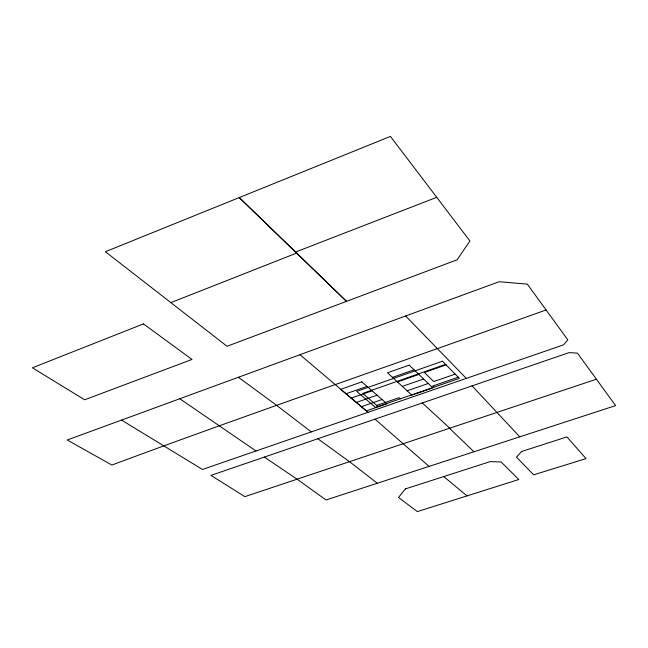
<?xml version="1.0" encoding="UTF-8"?>
<svg xmlns="http://www.w3.org/2000/svg" width="648" height="648" viewBox="0 0 648 648"><rect width="100%" height="100%" fill="white"/><g stroke="black" fill="none" stroke-linecap="round" stroke-linejoin="round"><path stroke-width="0.97" d="M170.878 302.632L227.051 346.275L457.091 259.791L469.922 240.999L390.444 136.404L105.389 251.724L170.878 302.632L296.63 253.085L346.518 301.369L239.25 197.575L295.545 252.048L436.736 197.316M121.541 420.082L202.451 469.46L563.525 344.849L567.826 339.892L527.326 284.124L499.146 281.718L67.238 439.992L111.853 465.045C255.936 411.48 401.42 361.876 546.094 309.947M345.983 393.773L367.003 386.378M392.518 377.387L414.048 369.806M445.589 364.354L362.767 393.401L378.003 406.523M351.192 398.139L372.09 390.817M397.459 381.923L418.859 374.423M446.108 364.881L424.408 372.487L433.763 381.559L455.204 374.115M356.327 402.44L377.104 395.199M402.327 386.394L423.606 378.975M361.398 406.685L382.045 399.516M407.13 390.801L428.279 383.462M376.723 405.421L399.014 397.702L400.27 398.828M458.241 377.201L432.629 386.062L433.836 387.221M264.327 457.075L297.367 479.382L326.041 499.964L615.6 405.608L577.49 353.152L569.147 352.609L210.965 475.381L244.847 496.635L596.419 379.21M179.812 398.755L256.017 450.984M317.844 438.745L349.863 461.943L377.298 483.262M238.415 377.274L276.242 405.065L311.275 431.908M443.734 476.58L467.022 495.898M368.007 412.322L299.967 354.707M374.99 419.151L429.073 466.406M422.294 402.935L449.955 428.352M449.68 428.433L473.963 451.778M405.64 315.981L466.301 378.392M472.076 385.884L519.777 436.833M405.405 488.916L398.496 497.47L417.361 511.596L518.821 479.512L501.139 461.967L490.155 461.619L405.405 488.916M521.737 451.454L516.44 457.107L533.685 474.838L586.051 458.598L566.911 436.906L521.737 451.454M143.451 323.895L32.4 367.789L84.661 399.784L192.019 359.438L143.451 323.895M361.835 381.866L340.702 389.343L366.387 410.873L386.921 403.769L361.835 381.866M409.171 365.124L387.512 372.786L411.861 395.15L432.888 387.877L409.171 365.124M442.487 361.203L356.684 391.376L375.459 407.406L459.4 378.375L442.487 361.203"/></g></svg>
